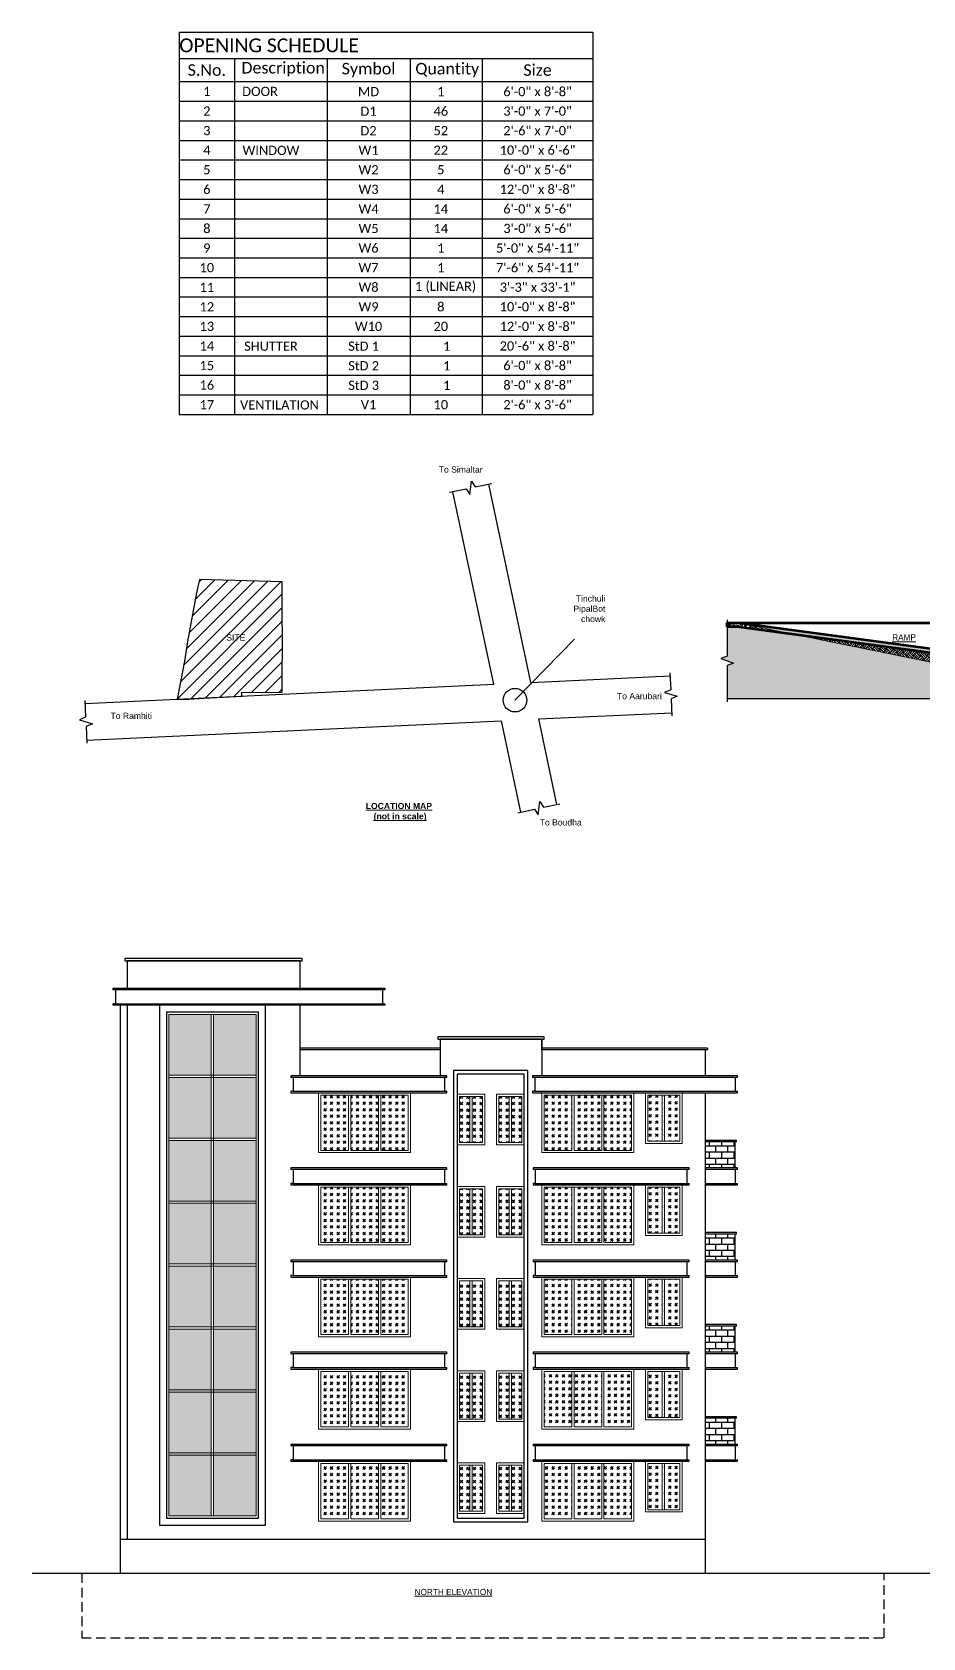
# Model space of a CAD drawing. Header units: feet. Extents: x 109753 to 150441, y 47761 to 75080.
# Drawn here: x 123286 to 124446, y 47767 to 49858 of the extents above; entities that cross this region are included whole.
import ezdxf

# ---------------------------------------------------------------- set-up
doc = ezdxf.new("R2010")
doc.units = ezdxf.units.FT
doc.header["$LTSCALE"] = 50
doc.header["$MEASUREMENT"] = 0
doc.header["$PDMODE"] = 3
doc.header["$PDSIZE"] = -10
for name, pattern in [('( Hidden )', [0.375, 0.25, -0.125]), ('CENTER', [2, 1.25, -0.25, 0.25, -0.25]), ('DASHED', [0.75, 0.5, -0.25])]:
    doc.linetypes.add(name, pattern=pattern)
for name, color, linetype, lineweight in [('CENTRELINE', 146, 'CENTER', 18), ('door and windows', 4, 'Continuous', 13), ('HATCH', 9, 'Continuous', 9), ('TEXT', 181, 'Continuous', 13), ('WALL', 1, 'Continuous', 60)]:
    doc.layers.add(name, color=color, linetype=linetype, lineweight=lineweight)
doc.layers.add('HACTH', color=251, linetype='Continuous')
doc.styles.add('GL_Imperial', font='GOTHIC.TTF', dxfattribs={"height": 8})
doc.styles.add('OpeningScheduleFontAnil', font='calibri.ttf')
doc.styles.add('TIMES', font='arial.ttf')
doc.dimstyles.new("1-8'", dxfattribs={"dimtxt": 6, "dimasz": 3, "dimexe": 2, "dimexo": 1, "dimgap": 2, "dimtad": 1, "dimdec": 0, "dimzin": 3, "dimdsep": 46, "dimlunit": 4, "dimtxsty": 'TIMES', "dimblk": 'ARCHTICK', "dimcen": 8, "dimdle": 2, "dimclrt": 7, "dimadec": 0, "dimazin": 0, "dimtfac": 1, "dimtdec": 0, "dimtix": 1, "dimtmove": 0, "dimatfit": 3, "dimfxl": 2, "dimfxlon": 1, "dimarcsym": 0})
pattern_1 = [(50, (0, 0), (7.17260183, -0.62752135), [0.75, -8.25]), (355, (0, 0), (-1.38751334, 7.52192134), [0.6, -6.6]), (100.4514445, (0.598, -0.052), (5.78508847, 6.8943999), [0.63740192, -7.01142112]), (46.1842, (0, 2), (10.6724133, -1.6551928), [1.125, -12.375]), (96.6356355, (0.889, 1.862), (9.34661946, 9.741186), [0.9561034, -10.5171376]), (351.184164, (0, 2), (9.34661945, 9.741186), [0.9, -9.9]), (21, (1, 1.5), (5.96907052, -4.0261889), [0.75, -8.25]), (326, (1, 1.5), (2.4331533, 7.25150045), [0.6, -6.6]), (71.451445, (1.4974, 1.1645), (8.40222377, 3.22531153), [0.6374019, -7.01142112]), (37.5, (0, 0), (0.121598553, 3.32893854), [0, -6.52, 0, -6.7, 0, -6.625]), (7.5, (0, 0), (2.63069537, 3.94411712), [0, -3.82, 0, -6.37, 0, -2.525]), (327.5, (-2.23, 0), (5.33822436, -0.22554872), [0, -2.5, 0, -7.8, 0, -10.35]), (317.5, (-3.23, 0), (5.8318617, 1.00104982), [0, -3.25, 0, -5.18, 0, -7.35])]

# ---------------------------------------------------------------- blocks, each defined once
blk = doc.blocks.new('_ArchTick')
at = {"color": 0, "linetype": 'ByBlock', "const_width": 0.15}
blk.add_lwpolyline([(-0.5, -0.5), (0.5, 0.5)], dxfattribs=at)
blk = doc.blocks.new('A$C3ef0b459')
at = {"transparency": 33554559}
h = blk.add_hatch(dxfattribs=at)
h.set_pattern_fill('GOST_GLASS', color=251)
h.set_pattern_definition([(45, (-149917.478, 118074.3153), (8.48528137, 0), [5, -7]), (45, (-149915.3567, 118074.3153), (8.48528137, 0), [2, -10]), (45, (-149917.478, 118076.4366), (8.48528137, 0), [2, -10])])
h.paths.add_polyline_path([(3, 3), (16.5, 3), (16.5, 63), (3, 63)])
h.paths.add_polyline_path([(19.5, 3), (33, 3), (33, 63), (19.5, 63)])
at = {"layer": 'door and windows'}
for p, q in [((16.5, 63), (16.5, 3)), ((19.5, 63), (19.5, 3))]:
    blk.add_line(p, q, dxfattribs=at)
for points in [[(0, 66), (36, 66), (36, 0), (0, 0)], [(3, 63), (33, 63), (33, 3), (3, 3)]]:
    blk.add_lwpolyline(points, close=True, dxfattribs=at)
blk = doc.blocks.new('A$C057a370b')
at = {"transparency": 33554559}
h = blk.add_hatch(dxfattribs=at)
h.set_pattern_fill('GOST_GLASS', color=251)
h.set_pattern_definition([(45, (-154983.4364, 118194.3153), (8.48528137, 0), [5, -7]), (45, (-154981.315, 118194.3153), (8.48528137, 0), [2, -10]), (45, (-154983.4364, 118196.4366), (8.48528137, 0), [2, -10])])
h.paths.add_polyline_path([(-26.3, 63), (-45, 63), (-45, 3), (-26.3, 3)])
h.paths.add_polyline_path([(-3, 63), (-23.3, 63), (-23.3, 3), (-3, 3)])
at = {"layer": 'door and windows'}
for p, q in [((-26.3, 63), (-26.3, 3)), ((-23.3, 63), (-23.3, 3))]:
    blk.add_line(p, q, dxfattribs=at)
for points in [[(-48, 66), (0, 66), (0, 0), (-48, 0)], [(-45, 63), (-3, 63), (-3, 3), (-45, 3)]]:
    blk.add_lwpolyline(points, close=True, dxfattribs=at)
blk = doc.blocks.new('A$Cf9e96f2a')
for p, q in [((-222, 20), (-225, 20)), ((-222, 2), (-225, 2)), ((39, 20), (39, 2))]:
    blk.add_line(p, q)
for points in [[(42, 20), (42, 22), (-225, 22), (-225, 20)], [(-225, 2), (-225, 0), (42, 0), (42, 2)], [(42, 20), (-222, 20), (-222, 2), (42, 2)]]:
    blk.add_lwpolyline(points)
blk = doc.blocks.new('A$C28fa5fc3')
for p, q in [((-9, 20), (-12, 20)), ((-9, 2), (-12, 2)), ((188.4, 20), (188.4, 2))]:
    blk.add_line(p, q)
for points in [[(191.4, 20), (191.4, 22), (-12, 22), (-12, 20)], [(-12, 2), (-12, 0), (191.4, 0), (191.4, 2)], [(191.4, 20), (-9, 20), (-9, 2), (191.4, 2)]]:
    blk.add_lwpolyline(points)
blk = doc.blocks.new('A$C57509d20')
at = {"layer": 'HATCH', "transparency": 33554623}
h = blk.add_hatch(dxfattribs=at)
h.set_pattern_fill('GOST_GLASS', color=251)
h.set_pattern_definition([(45, (-142322.6384, 115164.4466), (8.48528137, 0), [5, -7]), (45, (-142320.517, 115164.4466), (8.48528137, 0), [2, -10]), (45, (-142322.6384, 115166.568), (8.48528137, 0), [2, -10])])
h.paths.add_polyline_path([(3, -3), (39, -3), (39, 69), (3, 69)])
h.paths.add_polyline_path([(78, 69), (42, 69), (42, -3), (78, -3)])
h.paths.add_polyline_path([(117, 69), (81, 69), (81, -3), (117, -3)])
at = {"layer": 'door and windows'}
for p, q in [((39, 69), (39, -3)), ((39, 69), (39, -3)), ((42, 69), (42, -3)), ((42, 69), (42, -3)), ((78, 69), (78, -3)), ((78, 69), (78, -3)), ((81, 69), (81, -3)), ((81, 69), (81, -3)), ((39, -3), (3, -3)), ((78, -3), (42, -3)), ((117, -3), (81, -3))]:
    blk.add_line(p, q, dxfattribs=at)
for points in [[(120, -6), (120, 72), (0, 72), (0, -6)], [(117, -3), (117, 69), (3, 69), (3, -3)], [(117, -3), (117, 69), (3, 69), (3, -3)]]:
    blk.add_lwpolyline(points, dxfattribs=at)
blk.add_lwpolyline([(120, -6), (120, 72), (0, 72), (0, -6)], close=True, dxfattribs=at)
blk = doc.blocks.new('*D2294')
at = {"color": 0, "linetype": 'DASHED', "lineweight": -2, "ltscale": 1000, "transparency": 16777216}
blk.add_arc((124601.7, 49008), 32.6, 168.5105, 180, dxfattribs=at)
at = {"layer": 'Defpoints', "color": 0, "linetype": 'DASHED', "ltscale": 1000, "transparency": 16777216}
for p in [(124203.9, 49088.9), (124504.9, 49008), (124569.4, 49012.3), (124601.7, 49008), (124601.7, 49008)]:
    blk.add_point(p, dxfattribs=at)
at = {"color": 0, "linetype": 'DASHED', "lineweight": -2, "ltscale": 1000, "transparency": 16777216, "xscale": 3, "yscale": 3, "zscale": 3}
for p, rotation in [((124569.1, 49008), 269.9999999999994), ((124569.8, 49014.5), 78.5105408044432)]:
    blk.add_blockref('_ArchTick', p, dxfattribs=dict(at, rotation=rotation))
at = {"color": 7, "linetype": 'DASHED', "ltscale": 1000, "transparency": 16777216, "insert": (124564.3, 49011.8), "char_height": 6, "attachment_point": 5, "rotation": 84.2553, "style": 'TIMES'}
blk.add_mtext('11°', dxfattribs=at)

msp = doc.modelspace()

# ---------------------------------------------------------------- hatches: boundary and pattern name
at = {"layer": 'HACTH', "transparency": 33554687}
h = msp.add_hatch(dxfattribs=at)
h.set_pattern_fill('AR-B816', color=256)
h.paths.add_polyline_path([(124201.5, 48413), (124162.5, 48413), (124162.5, 48379), (124201.5, 48379)])
h = msp.add_hatch(dxfattribs=at)
h.set_pattern_fill('AR-B816', color=256)
h.paths.add_polyline_path([(124201.5, 48293), (124162.5, 48293), (124162.5, 48259), (124201.5, 48259)])
h = msp.add_hatch(dxfattribs=at)
h.set_pattern_fill('AR-B816', color=256)
h.paths.add_polyline_path([(124201.5, 48173), (124162.5, 48173), (124162.5, 48139), (124201.5, 48139)])
h = msp.add_hatch(dxfattribs=at)
h.set_pattern_fill('AR-B816', color=256)
h.paths.add_polyline_path([(124201.5, 48053), (124162.5, 48053), (124162.5, 48019), (124201.5, 48019)])
at = {"layer": 'HATCH', "transparency": 33554687}
h = msp.add_hatch(dxfattribs=at)
h.set_pattern_fill('AR-CONC', color=256)
h.set_pattern_definition(pattern_1)
h.paths.add_polyline_path([(124203.9, 49088.9), (124203.9, 49089), (124191, 49089), (124191, 49083.8), (124203.9, 49083.8), (124277.2, 49074)])
h = msp.add_hatch(dxfattribs=at)
h.set_pattern_fill('AR-CONC', color=256)
h.set_pattern_definition(pattern_1)
h.paths.add_polyline_path([(124203.9, 49088.9), (124277.2, 49074), (124592.7, 49031.6), (124592.7, 49036.6)])
at = {"layer": 'HATCH', "transparency": 33554559}
h = msp.add_hatch(dxfattribs=at)
h.set_pattern_fill('EARTH', color=256, scale=25, angle=45)
h.paths.add_polyline_path([(124277.2, 49074), (124203.9, 49083.8), (124191, 49083.8), (124191, 49045.5), (124182.8, 49042.5), (124199.2, 49036.5), (124191, 49033.5), (124191, 48990), (124537.8, 48990), (124592.7, 48990), (124592.7, 49009.8)])
h.paths.add_polyline_path([(124569.7, 49003.2), (124571.3, 49018.8), (124559, 49020), (124557.4, 49004.4)], flags=24)
h = msp.add_hatch(dxfattribs=at)
h.set_pattern_fill('EARTH', color=256, scale=25, angle=45)
h.paths.add_polyline_path([(124592.7, 49031.6), (124277.2, 49074), (124542.6, 49020), (124592.7, 49020)])
at = {"layer": 'HATCH', "true_color": 0x000000, "transparency": 33554623}
h = msp.add_hatch(dxfattribs=at)
h.set_pattern_fill('GOST_GLASS', color=18)
h.set_pattern_definition([(45, (-10467.513, 173568.193), (8.48528137, 0), [5, -7]), (45, (-10465.3915, 173568.193), (8.48528137, 0), [2, -10]), (45, (-10467.513, 173570.3143), (8.48528137, 0), [2, -10])])
h.paths.add_polyline_path([(123519.1, 48579), (123463.6, 48579), (123463.6, 48500), (123519.1, 48500)])
h.paths.add_polyline_path([(123577.6, 48579), (123522.1, 48579), (123522.1, 48500), (123577.6, 48500)])
h.paths.add_polyline_path([(123519.1, 48497), (123463.6, 48497), (123463.6, 48418), (123519.1, 48418)])
h.paths.add_polyline_path([(123577.6, 48497), (123522.1, 48497), (123522.1, 48418), (123577.6, 48418)])
h.paths.add_polyline_path([(123519.1, 48415), (123463.6, 48415), (123463.6, 48336), (123519.1, 48336)])
h.paths.add_polyline_path([(123577.6, 48415), (123522.1, 48415), (123522.1, 48336), (123577.6, 48336)])
h.paths.add_polyline_path([(123519.1, 48333), (123463.6, 48333), (123463.6, 48254), (123519.1, 48254)])
h.paths.add_polyline_path([(123577.6, 48333), (123522.1, 48333), (123522.1, 48254), (123577.6, 48254)])
h.paths.add_polyline_path([(123519.1, 48251), (123463.6, 48251), (123463.6, 48172), (123519.1, 48172)])
h.paths.add_polyline_path([(123577.6, 48251), (123522.1, 48251), (123522.1, 48172), (123577.6, 48172)])
h.paths.add_polyline_path([(123519.1, 48169), (123463.6, 48169), (123463.6, 47926), (123519.1, 47926)])
h.paths.add_polyline_path([(123577.6, 48169), (123522.1, 48169), (123522.1, 47926), (123577.6, 47926)])
h = msp.add_hatch(dxfattribs=at)
h.set_pattern_fill('GOST_GLASS', color=18)
h.set_pattern_definition([(45, (-18373.112, 163209.4593), (8.48528137, 0), [5, -7]), (45, (-18370.991, 163209.4593), (8.48528137, 0), [2, -10]), (45, (-18373.112, 163211.5807), (8.48528137, 0), [2, -10])])
h.paths.add_polyline_path([(123952.5, 48042), (123988.5, 48042), (123988.5, 48114), (123952.5, 48114)])
h.paths.add_polyline_path([(124027.5, 48114), (123991.5, 48114), (123991.5, 48042), (124027.5, 48042)])
h.paths.add_polyline_path([(124066.5, 48114), (124030.5, 48114), (124030.5, 48042), (124066.5, 48042)])
at = {"layer": 'TEXT'}
h = msp.add_hatch(dxfattribs=at)
h.set_pattern_fill('ANSI31', color=256, scale=100)
h.set_pattern_definition([(45, (1637.586, 1805.624), (-8.8388348, 8.8388348), [])])
h.paths.add_polyline_path([(123611.6, 49125.8), (123611.5, 49142.4), (123503.7, 49145.4), (123499.9, 49128.2), (123488.1, 49064.6), (123484, 49039.1), (123474.5, 48989.7), (123559.5, 48993.7), (123558.5, 48998.5), (123611.5, 48998.9), (123611.3, 49035.8), (123611.7, 49044.3)])
h.paths.add_polyline_path([(123537.2, 49061.4), (123566.1, 49061.4), (123566.1, 49077.9), (123537.2, 49077.9)], flags=24)

# ---------------------------------------------------------------- linework, layer by layer
at = {"color": 5}
for p, q in [((123477.3, 49858.4), (123477.3, 49640.9)), ((123477.4, 49858.4), (124016, 49858.4)), ((124016, 49858.4), (124016, 49640.9)), ((123477.3, 49832.9), (123477.3, 49360.4)), ((123477.3, 49823.9), (124016, 49823.9)), ((123549.3, 49823.9), (123549.3, 49640.9)), ((123669.9, 49823.9), (123669.9, 49640.9)), ((123778.2, 49823.9), (123778.2, 49640.9)), ((123872, 49823.9), (123872, 49640.9)), ((124016, 49832.9), (124016, 49360.4)), ((123477.3, 49807.4), (123477.3, 49360.4)), ((123549.3, 49798.4), (123549.3, 49360.4)), ((123669.9, 49798.4), (123669.9, 49360.4)), ((123778.2, 49798.4), (123778.2, 49360.4)), ((123872, 49798.4), (123872, 49360.4)), ((124016, 49807.4), (124016, 49360.4)), ((123477.3, 49793.9), (124016, 49793.9)), ((123477.3, 49768.4), (124016, 49768.4)), ((123549.3, 49772.9), (123549.3, 49360.4)), ((123669.9, 49772.9), (123669.9, 49360.4)), ((123778.2, 49772.9), (123778.2, 49360.4)), ((123872, 49772.9), (123872, 49360.4)), ((123477.3, 49742.9), (124016, 49742.9)), ((123477.3, 49717.4), (124016, 49717.4)), ((123477.3, 49691.9), (124016, 49691.9)), ((123477.3, 49666.4), (124016, 49666.4)), ((123477.3, 49640.9), (124016, 49640.9)), ((123477.3, 49615.4), (124016, 49615.4)), ((123477.3, 49589.9), (124016, 49589.9)), ((123477.3, 49564.4), (124016, 49564.4)), ((123477.3, 49538.9), (124016, 49538.9)), ((123477.3, 49513.4), (124016, 49513.4)), ((123477.3, 49487.9), (124016, 49487.9)), ((123477.3, 49462.4), (124016, 49462.4)), ((123477.3, 49436.9), (124016, 49436.9)), ((123477.3, 49411.4), (124016, 49411.4)), ((123477.3, 49385.9), (124016, 49385.9)), ((123477.3, 49360.4), (124016, 49360.4))]:
    msp.add_line(p, q, dxfattribs=at)
at = {"linetype": 'Continuous'}
for p, q in [((123886.9, 49009.1), (123833.5, 49259.8)), ((123935.4, 49011.4), (123880.4, 49269.8)), ((123922.3, 48842.6), (123897, 48961.5)), ((123969.3, 48852.6), (123945.6, 48963.8))]:
    msp.add_line(p, q, dxfattribs=at)
at = {"ltscale": 1000}
msp.add_line((124537.8, 48990), (124191, 48990), dxfattribs=at)
for p, q in [((123409.5, 48649), (123409.5, 48613)), ((123634.6, 48649), (123409.5, 48649)), ((123634.6, 48649), (123634.6, 48613)), ((123394.5, 48611), (123391.5, 48611)), ((123741.9, 48611), (123741.9, 48593)), ((123394.5, 48593), (123391.5, 48593)), ((123400.5, 48591), (123400.5, 47851)), ((123409.5, 48591), (123409.5, 47895)), ((123634.6, 48591), (123634.6, 48499)), ((123817, 48547), (123817, 48499)), ((123949.5, 48547), (123949.5, 48499)), ((123817, 48535), (123634.6, 48535)), ((123817, 48533), (123634.6, 48533)), ((124165.5, 48535), (123949.5, 48535)), ((124162.5, 48533), (124162.5, 48499)), ((124165.5, 48535), (124165.5, 48533)), ((124162.5, 48477), (124162.5, 47851)), ((124203, 48415), (124162.5, 48415)), ((124203, 48413), (124162.5, 48413)), ((124201.5, 48379), (124201.5, 48413)), ((124203, 48413), (124203, 48415)), ((124201.5, 48377), (124201.5, 48359)), ((124203, 48295), (124162.5, 48295)), ((124203, 48293), (124162.5, 48293)), ((124201.5, 48259), (124201.5, 48293)), ((124203, 48293), (124203, 48295)), ((124201.5, 48257), (124201.5, 48239)), ((124203, 48175), (124162.5, 48175)), ((124203, 48173), (124162.5, 48173)), ((124201.5, 48139), (124201.5, 48173)), ((124203, 48173), (124203, 48175)), ((124201.5, 48137), (124201.5, 48119)), ((124203, 48055), (124162.5, 48055)), ((124203, 48053), (124162.5, 48053)), ((124201.5, 48019), (124201.5, 48053)), ((124203, 48053), (124203, 48055)), ((124201.5, 48017), (124201.5, 47999)), ((124162.5, 47895), (123400.5, 47895)), ((124505.4, 47851), (123285.8, 47851))]:
    msp.add_line(p, q)
at = {"linetype": 'Continuous'}
for points in [[(123829.5, 49259), (123851.1, 49263.6), (123855.7, 49256.1), (123858.1, 49273.5), (123862.8, 49266.1), (123884.3, 49270.7)], [(123474.5, 48989.7), (123483.3, 48989.3), (123509.7, 48990.7), (123559.5, 48993.7), (123558.5, 48998.5), (123611.5, 48998.9), (123611.3, 49035.8), (123611.7, 49044.3), (123611.6, 49125.8), (123611.5, 49142.4), (123503.7, 49145.4), (123499.9, 49128.2), (123488.1, 49064.6), (123484, 49039.1), (123474.5, 48989.7)], [(124116.3, 49023.9), (124117.4, 49001.9), (124109.3, 48998.5), (124126, 48993.3), (124117.9, 48989.9), (124119, 48968)], [(123354.7, 48984), (123886.9, 49009.1)], [(123935.4, 49011.4), (124116.5, 49019.9)], [(123354.5, 48988), (123355.5, 48966), (123347.4, 48962.7), (123364.2, 48957.4), (123356.1, 48954.1), (123357.1, 48932.1)], [(123356.9, 48936.1), (123897, 48961.5)], [(123945.6, 48963.8), (124118.8, 48972)], [(123918.4, 48841.7), (123939.9, 48846.3), (123944.6, 48838.9), (123947, 48856.3), (123951.7, 48848.8), (123973.2, 48853.4)]]:
    msp.add_lwpolyline(points, dxfattribs=at)
for points in [[(123637.6, 48652), (123406.5, 48652), (123406.5, 48649), (123637.6, 48649)], [(123589.6, 47914), (123589.6, 48591), (123451.6, 48591), (123451.6, 47914)], [(123580.6, 48582), (123460.6, 48582), (123460.6, 47923), (123580.6, 47923)], [(123952.5, 48550), (123814, 48550), (123814, 48547), (123952.5, 48547)], [(123834.5, 47918), (123931.5, 47918), (123931.5, 48506), (123834.5, 48506)], [(123839.5, 47923), (123926.5, 47923), (123926.5, 48501), (123839.5, 48501)]]:
    msp.add_lwpolyline(points, close=True)
for points in [[(123391.5, 48611), (123391.5, 48613), (123744.9, 48613), (123744.9, 48611), (123394.5, 48611), (123394.5, 48593), (123744.9, 48593), (123744.9, 48591), (123391.5, 48591), (123391.5, 48593)], [(124165.5, 48533), (123949.5, 48533), (123949.5, 48547), (123817, 48547), (123817, 48529)], [(124204.5, 48377), (124204.5, 48379), (124162.5, 48379)], [(124204.5, 48377), (124162.5, 48377)], [(124162.5, 48357), (124204.5, 48357), (124204.5, 48359)], [(124162.5, 48359), (124204.5, 48359)], [(124204.5, 48257), (124204.5, 48259), (124162.5, 48259)], [(124204.5, 48257), (124162.5, 48257)], [(124162.5, 48237), (124204.5, 48237), (124204.5, 48239)], [(124162.5, 48239), (124204.5, 48239)], [(124204.5, 48137), (124204.5, 48139), (124162.5, 48139)], [(124204.5, 48137), (124162.5, 48137)], [(124162.5, 48117), (124204.5, 48117), (124204.5, 48119)], [(124162.5, 48119), (124204.5, 48119)], [(124204.5, 48017), (124204.5, 48019), (124162.5, 48019)], [(124204.5, 48017), (124162.5, 48017)], [(124162.5, 47997), (124204.5, 47997), (124204.5, 47999)], [(124162.5, 47999), (124204.5, 47999)]]:
    msp.add_lwpolyline(points)
at = {"linetype": '( Hidden )'}
msp.add_lwpolyline([(123350.3, 47851), (123350.3, 47767), (124395.6, 47767), (124395.6, 47851)], dxfattribs=at)
at = {"linetype": 'Continuous'}
msp.add_circle((123914.6, 48988.3), 15.4, dxfattribs=at)
at = {"layer": 'CENTRELINE', "ltscale": 35}
msp.add_line((124203.9, 49088.9), (124601.7, 49008), dxfattribs=at)
at = {"layer": 'Defpoints', "linetype": 'DASHED', "ltscale": 1000}
msp.add_line((124203.9, 49088.9), (124203.9, 49089), dxfattribs=at)
at = {"layer": 'Defpoints', "linetype": 'Continuous', "ltscale": 1000}
msp.add_lwpolyline([(124191, 49093), (124191, 49045.5), (124182.8, 49042.5), (124199.2, 49036.5), (124191, 49033.5), (124191, 48986)], dxfattribs=at)
at = {"layer": 'door and windows'}
for p, q in [((123519.1, 47926), (123519.1, 48579)), ((123522.1, 47926), (123522.1, 48579)), ((123463.6, 48500), (123577.6, 48500)), ((123463.6, 48497), (123577.6, 48497)), ((123463.6, 48418), (123577.6, 48418)), ((123463.6, 48415), (123577.6, 48415)), ((123463.6, 48336), (123577.6, 48336)), ((123463.6, 48333), (123577.6, 48333)), ((123463.6, 48254), (123577.6, 48254)), ((123463.6, 48251), (123577.6, 48251)), ((123463.6, 48172), (123577.6, 48172)), ((123463.6, 48169), (123577.6, 48169)), ((123988.5, 48114), (123988.5, 48042)), ((123988.5, 48114), (123988.5, 48042)), ((123991.5, 48114), (123991.5, 48042)), ((123991.5, 48114), (123991.5, 48042)), ((124027.5, 48114), (124027.5, 48042)), ((124027.5, 48114), (124027.5, 48042)), ((124030.5, 48114), (124030.5, 48042)), ((124030.5, 48114), (124030.5, 48042)), ((123463.6, 48090), (123577.6, 48090)), ((123463.6, 48087), (123577.6, 48087)), ((123988.5, 48042), (123952.5, 48042)), ((124027.5, 48042), (123991.5, 48042)), ((124066.5, 48042), (124030.5, 48042)), ((123463.6, 48008), (123577.6, 48008)), ((123463.6, 48005), (123577.6, 48005))]:
    msp.add_line(p, q, dxfattribs=at)
for points in [[(123577.6, 48579), (123463.6, 48579), (123463.6, 47926), (123577.6, 47926)], [(124069.5, 48039), (124069.5, 48117), (123949.5, 48117), (123949.5, 48039)]]:
    msp.add_lwpolyline(points, close=True, dxfattribs=at)
for points in [[(124069.5, 48039), (124069.5, 48117), (123949.5, 48117), (123949.5, 48039)], [(124066.5, 48042), (124066.5, 48114), (123952.5, 48114), (123952.5, 48042)], [(124066.5, 48042), (124066.5, 48114), (123952.5, 48114), (123952.5, 48042)]]:
    msp.add_lwpolyline(points, dxfattribs=at)
at = {"layer": 'WALL'}
for p, q in [((124592.7, 49036.6), (124203.9, 49088.9)), ((124203.9, 49083.8), (124191, 49083.8)), ((124592.7, 49031.6), (124203.9, 49083.8))]:
    msp.add_line(p, q, dxfattribs=at)
msp.add_lwpolyline([(124191, 49083.8), (124191, 49089), (124568.7, 49089), (124568.7, 49125)], dxfattribs=at)

# ---------------------------------------------------------------- block references
for name, p in [('A$C28fa5fc3', (123634.6, 48477)), ('A$Cf9e96f2a', (124162.5, 48477)), ('A$C3ef0b459', (123839.5, 48409)), ('A$C3ef0b459', (123890.5, 48409)), ('A$C057a370b', (124132.5, 48411)), ('A$C28fa5fc3', (123634.6, 48357)), ('A$C28fa5fc3', (123950.1, 48357)), ('A$C3ef0b459', (123839.5, 48289)), ('A$C3ef0b459', (123890.5, 48289)), ('A$C057a370b', (124132.5, 48291)), ('A$C28fa5fc3', (123634.6, 48237)), ('A$C28fa5fc3', (123950.1, 48237)), ('A$C3ef0b459', (123839.5, 48169)), ('A$C3ef0b459', (123890.5, 48169)), ('A$C057a370b', (124132.5, 48171)), ('A$C28fa5fc3', (123634.6, 48117)), ('A$C28fa5fc3', (123950.1, 48117)), ('A$C3ef0b459', (123839.5, 48049)), ('A$C3ef0b459', (123890.5, 48049)), ('A$C057a370b', (124132.5, 48051)), ('A$C28fa5fc3', (123634.6, 47997)), ('A$C28fa5fc3', (123950.1, 47997)), ('A$C057a370b', (124132.5, 47931)), ('A$C3ef0b459', (123839.5, 47929)), ('A$C3ef0b459', (123890.5, 47929))]:
    msp.add_blockref(name, p)
for p in [(123658.7, 48405), (123949.5, 48405), (123658.7, 48285), (123949.5, 48285), (123658.7, 48165), (123949.5, 48165), (123658.7, 48045), (123658.7, 47925), (123949.5, 47925)]:
    msp.add_blockref('A$C57509d20', p, dxfattribs=at)

# ---------------------------------------------------------------- texts
at = {"color": 5, "style": 'OpeningScheduleFontAnil'}
for s, insert, char_height, width, attachment_point in [('OPENING SCHEDULE', (123477.4, 49841.1), 18, 611.82, 4), ('S.No.', (123513.3, 49808.9), 15, 71.82, 5), ('Description', (123612.7, 49810.1), 15, 179.82, 5), ('Symbol', (123723.9, 49808.9), 15, 107.82, 5), ('Quantity', (123826.4, 49808.9), 15, 121.231, 5), ('Size', (123944, 49808.9), 15, 143.82, 5), ('1', (123513.3, 49781.1), 12, 71.82, 5), ('DOOR', (123582.6, 49781.1), 12, 46.338, 5), ('MD', (123723.9, 49780.9), 12, 107.82, 5), ('1', (123818, 49780.9), 12, 8.677, 5), ('6\'-0" x 8\'-8"', (123944, 49780.9), 12, 88.828, 5), ('2', (123513.3, 49755.6), 12, 71.82, 5), ('D1', (123723.9, 49755.4), 12, 107.82, 5), ('46', (123818, 49755.4), 12, 18.738, 5), ('3\'-0" x 7\'-0"', (123944, 49755.4), 12, 143.82, 5), ('3', (123513.3, 49730.1), 12, 71.82, 5), ('D2', (123723.9, 49730), 12, 107.82, 5), ('52', (123818, 49730), 12, 18.231, 5), ('2\'-6" x 7\'-0"', (123944, 49730), 12, 143.82, 5), ('4', (123513.3, 49704.6), 12, 71.82, 5), ('WINDOW ', (123596.8, 49704.3), 12, 74.298, 5), ('W1', (123723.9, 49704.6), 12, 107.82, 5), ('\\pt60;22', (123818, 49704.6), 12, 18.138, 5), ('10\'-0" x 6\'-6"', (123944, 49704.6), 12, 143.82, 5), ('5', (123513.3, 49679.1), 12, 71.82, 5), ('W2', (123723.9, 49679.1), 12, 107.82, 5), ('5', (123818, 49679.1), 12, 107.82, 5), ('6\'-0" x 5\'-6"', (123944, 49679.1), 12, 143.82, 5), ('6', (123513.3, 49653.6), 12, 71.82, 5), ('W3', (123723.9, 49653.6), 12, 107.82, 5), ('4', (123818, 49653.6), 12, 107.82, 5), ('12\'-0" x 8\'-8"', (123944, 49653.6), 12, 143.82, 5), ('7', (123513.3, 49628.1), 12, 71.82, 5), ('W4', (123723.9, 49628.1), 12, 107.82, 5), ('14', (123818, 49628.1), 12, 107.82, 5), ('6\'-0" x 5\'-6"', (123944, 49628.1), 12, 143.82, 5), ('8', (123513.3, 49602.6), 12, 71.82, 5), ('W5', (123723.9, 49602.6), 12, 107.82, 5), ('14', (123818, 49602.6), 12, 107.82, 5), ('3\'-0" x 5\'-6"', (123944, 49602.6), 12, 143.82, 5), ('9', (123513.3, 49577.1), 12, 71.82, 5), ('W6', (123723.9, 49577.1), 12, 107.82, 5), ('1', (123818, 49577.1), 12, 107.82, 5), ('5\'-0" x 54\'-11"', (123944, 49577.1), 12, 143.82, 5), ('10', (123513.3, 49551.6), 12, 71.82, 5), ('W7', (123723.9, 49551.6), 12, 107.82, 5), ('1', (123818, 49551.6), 12, 107.82, 5), ('7\'-6" x 54\'-11"', (123944, 49551.6), 12, 143.82, 5), ('11', (123513.3, 49526.1), 12, 71.82, 5), ('W8', (123723.9, 49526.1), 12, 107.82, 5), ('1 (LINEAR)', (123824.2, 49526.1), 12, 79.551, 5), ('3\'-3" x 33\'-1"', (123944, 49526.1), 12, 143.82, 5), ('12', (123513.3, 49500.6), 12, 71.82, 5), ('W9', (123723.9, 49500.6), 12, 107.82, 5), ('8', (123818, 49500.6), 12, 107.82, 5), ('10\'-0" x 8\'-8"', (123944, 49500.6), 12, 143.82, 5), ('12\'-0" x 8\'-8"', (123944, 49475.1), 12, 143.82, 5), ('13', (123513.3, 49475.1), 12, 71.82, 5), ('W10', (123723.9, 49475.1), 12, 107.82, 5), ('20', (123818, 49475.1), 12, 107.82, 5), ('14', (123513.3, 49449.6), 12, 71.82, 5), ('SHUTTER ', (123596.8, 49449.3), 12, 74.298, 5), ('StD 1', (123717.5, 49449.3), 12, 74.298, 5), ('1', (123825.7, 49449.3), 12, 74.298, 5), ('20\'-6" x 8\'-8"', (123944, 49449.6), 12, 143.82, 5), ('15', (123513.3, 49424.1), 12, 71.82, 5), ('StD 2', (123717.5, 49423.8), 12, 74.298, 5), ('1', (123825.7, 49423.8), 12, 74.298, 5), ('6\'-0" x 8\'-8"', (123944, 49424.1), 12, 143.82, 5), ('16', (123513.3, 49398.6), 12, 71.82, 5), ('StD 3', (123717.5, 49398.3), 12, 74.298, 5), ('1', (123825.7, 49398.3), 12, 74.298, 5), ('8\'-0" x 8\'-8"', (123944, 49398.6), 12, 143.82, 5), ('17', (123513.3, 49373.1), 12, 71.82, 5), ('VENTILATION', (123607.9, 49372.8), 12, 102.249, 5), ('V1', (123723.9, 49373.1), 12, 107.82, 5), ('10', (123818, 49373.1), 12, 107.82, 5), ('2\'-6" x 3\'-6"', (123944, 49373.1), 12, 143.82, 5)]:
    msp.add_mtext(s, dxfattribs=dict(at, insert=insert, char_height=char_height, width=width, attachment_point=attachment_point))
at = {"layer": 'TEXT', "char_height": 8, "style": 'GL_Imperial'}
for s, insert, width, attachment_point in [('{\\Farial|c0;To Simaltar}', (123872.5, 49292.7), 92.392, 3), ('{\\Farial|c0;Tinchuli PipalBot chowk}', (124032.3, 49124.7), 56.097, 3), ('{\\Farial|c0;SITE}', (123563.5, 49073.9), 56.097, 3), ('{\\LRAMP}', (124421.3, 49074), 70.292, 2), ('{\\Farial|c0;To Aarubari}', (124105.8, 48997.6), 89.915, 3), ('{\\Farial|c0;To Ramhiti}', (123441.9, 48971.9), 85.797, 3), ('{\\fArial|b1|i0|c0|p34;\\LLOCATION MAP\\P (not in scale)}', (123763.4, 48854.5), 261.419, 2), ('{\\Farial|c0;To Boudha}', (124001.5, 48833.1), 84.061, 3), ('{\\L\\C256;\\c0;NORTH ELEVATION}', (123834.4, 47830.8), 192.09, 2)]:
    msp.add_mtext(s, dxfattribs=dict(at, insert=insert, width=width, attachment_point=attachment_point))

# ---------------------------------------------------------------- dimensions: what is measured, and where the dimension line sits
at = {"linetype": 'DASHED', "ltscale": 1000}
dim = msp.add_angular_dim_2l(base=(124569.4, 49012.3), line1=((124601.7, 49008), (124504.9, 49008)), line2=((124203.9, 49088.9), (124601.7, 49008)), dimstyle="1-8'", dxfattribs=at)
dim.commit()
dim.dimension.update_dxf_attribs({"geometry": '*D2294', "text_midpoint": (124564.3, 49011.8)})

# ---------------------------------------------------------------- leaders
at = {"linetype": 'Continuous'}
msp.add_leader([(123992.3, 49067.6), (123914.6, 48988.3)], dimstyle="1-8'", override={"dimgap": 2, "dimtad": 0}, dxfattribs=at)

doc.saveas('drawing.dxf')
